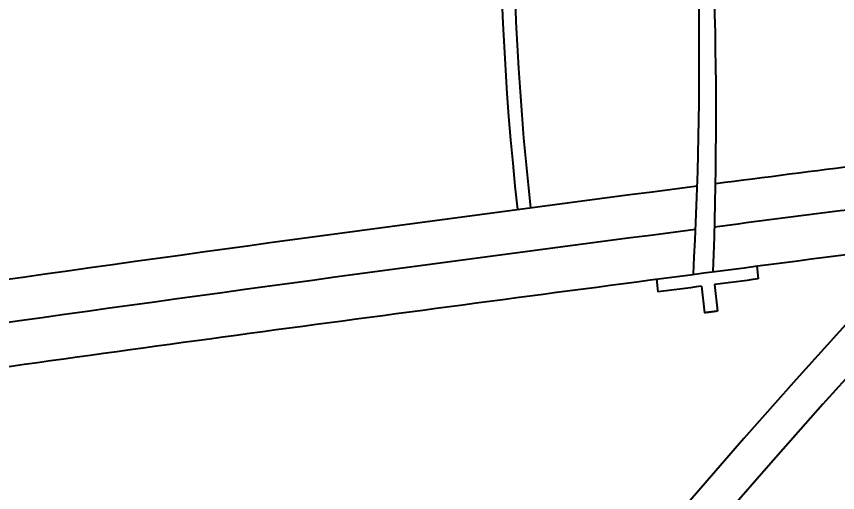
# Model space of a CAD drawing. Header units: metres. Extents: x 10 to 239, y 2 to 253.
# Drawn here: x 41.174 to 43.044, y 172.138 to 173.223 of the extents above; entities that cross this region are included whole.
import ezdxf

# ---------------------------------------------------------------- set-up
doc = ezdxf.new("R2010")
doc.units = ezdxf.units.M
doc.header["$MEASUREMENT"] = 0
doc.layers.get('Defpoints').update_dxf_attribs({"color": 9})
for name, color, linetype in [('-cotas', 252, 'Continuous'), ('1', 7, 'Continuous'), ('1estruct arco', 7, 'Continuous'), ('1gris oscuro', 253, 'Continuous')]:
    doc.layers.add(name, color=color, linetype=linetype)
doc.styles.get("Standard").update_dxf_attribs({"font": 'arial.ttf'})
doc.dimstyles.get("Standard").update_dxf_attribs({"dimtxt": 0.18, "dimasz": 0.18, "dimexe": 0.18, "dimexo": 0.0625, "dimgap": 0.09, "dimtad": 0, "dimtih": 1, "dimtoh": 1, "dimdec": 4, "dimzin": 0, "dimdsep": 46, "dimtxsty": 'Standard', "dimcen": 0.09, "dimadec": 0, "dimazin": 0, "dimtfac": 1, "dimtdec": 4, "dimtofl": 0, "dimtmove": 0, "dimatfit": 3, "dimfxl": 1, "dimtolj": 1, "dimtzin": 0, "dimarcsym": 0})

# ---------------------------------------------------------------- blocks, each defined once
blk = doc.blocks.new('*D90')
at = {"layer": '-cotas', "color": 0, "lineweight": -2, "transparency": 16777216}
for p, q in [((35.5997, 175.5332), (35.5997, 162.1857)), ((89.3642, 175.5332), (89.3642, 162.1857)), ((35.7797, 162.3657), (58.2102, 162.3657)), ((89.1842, 162.3657), (59.8709, 162.3657))]:
    blk.add_line(p, q, dxfattribs=at)
at = {"layer": '-cotas', "color": 0, "transparency": 16777216}
for points in [[(35.7797, 162.3957), (35.7797, 162.3357), (35.5997, 162.3657)], [(89.1842, 162.3957), (89.1842, 162.3357), (89.3642, 162.3657)]]:
    blk.add_solid(points, dxfattribs=at)
at = {"layer": 'Defpoints', "color": 0, "transparency": 16777216}
for p in [(35.5997, 175.5957), (89.3642, 175.5957), (89.3642, 162.3657)]:
    blk.add_point(p, dxfattribs=at)
at = {"layer": '-cotas', "color": 0, "transparency": 16777216, "insert": (59.0405, 162.3657), "char_height": 0.3, "attachment_point": 5}
blk.add_mtext('\\A1;53.7645', dxfattribs=at)

msp = doc.modelspace()

# ---------------------------------------------------------------- linework, layer by layer
at = {"layer": '1'}
for p, q in [((42.85994, 172.65492), (42.86308, 172.62507)), ((42.63177, 172.62542), (42.63491, 172.59558)), ((42.73411, 172.60845), (42.7405, 172.54774)), ((42.76387, 172.6123), (42.77026, 172.55159))]:
    msp.add_line(p, q, dxfattribs=at)
for centre, radius, start, end in [((33.93675, 173.1239), 8.79223, 356.820751, 13.091936), ((33.16476, 172.99898), 9.6026, 357.870368, 12.733908), ((59.4886, 43.1172), 130.79805, 97.0475191, 97.3453683), ((59.4886, 43.1172), 130.79805, 97.3638276, 98.0879659), ((59.4886, 43.1172), 130.70066, 97.0993599, 97.3518071), ((59.4886, 43.1172), 130.70066, 97.371017, 98.0973842)]:
    msp.add_arc(centre, radius, start, end, dxfattribs=at)
msp.add_rational_spline([(43.22865, 172.70172), (41.38009, 172.46976), (39.53693, 172.19832), (37.69999, 171.8875), (36.78923, 171.74892), (36.25975, 171.57165), (35.95225, 171.37129)], [1, 0.999847406538, 0.999847406538, 1, 1, 1, 1], degree=3, knots=[0, 0, 0, 0, 0.04279242, 0.04279242, 0.04279242, 0.48008479, 0.48008479, 0.48008479, 0.48008479], dxfattribs=at)
for points in [[(42.86308, 172.62507), (42.83001, 172.62083), (42.79694, 172.61657), (42.76387, 172.6123)], [(42.73411, 172.60845), (42.70104, 172.60417), (42.66798, 172.59988), (42.63491, 172.59558)]]:
    msp.add_open_spline(points, degree=3, dxfattribs=at)
msp.add_rational_spline([(42.77026, 172.55159), (42.76034, 172.55031), (42.75042, 172.54903), (42.7405, 172.54774)], [0.999964480155, 0.999963799318, 0.999963122885, 0.999962450856], degree=3, dxfattribs=at)
at = {"layer": '1estruct arco'}
for radius, start, end in [(21.59873, 28.135936, 149.788644), (21.51609, 28.183951, 149.787683), (20.72709, 28.662092, 149.778129)]:
    msp.add_arc((59.06396, 158.01334), radius, start, end, dxfattribs=at)
at = {"layer": '1gris oscuro'}
for radius, start in [(6.54224, 171.475974), (6.51224, 171.38093)]:
    msp.add_arc((48.81714, 173.50615), radius, start, 186.341451, dxfattribs=at)

# ---------------------------------------------------------------- dimensions: what is measured, and where the dimension line sits
at = {"layer": '-cotas'}
dim = msp.add_linear_dim(base=(89.36416, 162.36569), p1=(35.59966, 175.59571), p2=(89.36416, 175.59571), angle=0, dimstyle='Standard', override={"dimtxt": 0.3}, dxfattribs=at)
dim.commit()
dim.dimension.update_dxf_attribs({"geometry": '*D90', "text_midpoint": (59.04055, 162.36569), "dimtype": 161})

doc.saveas('drawing.dxf')
